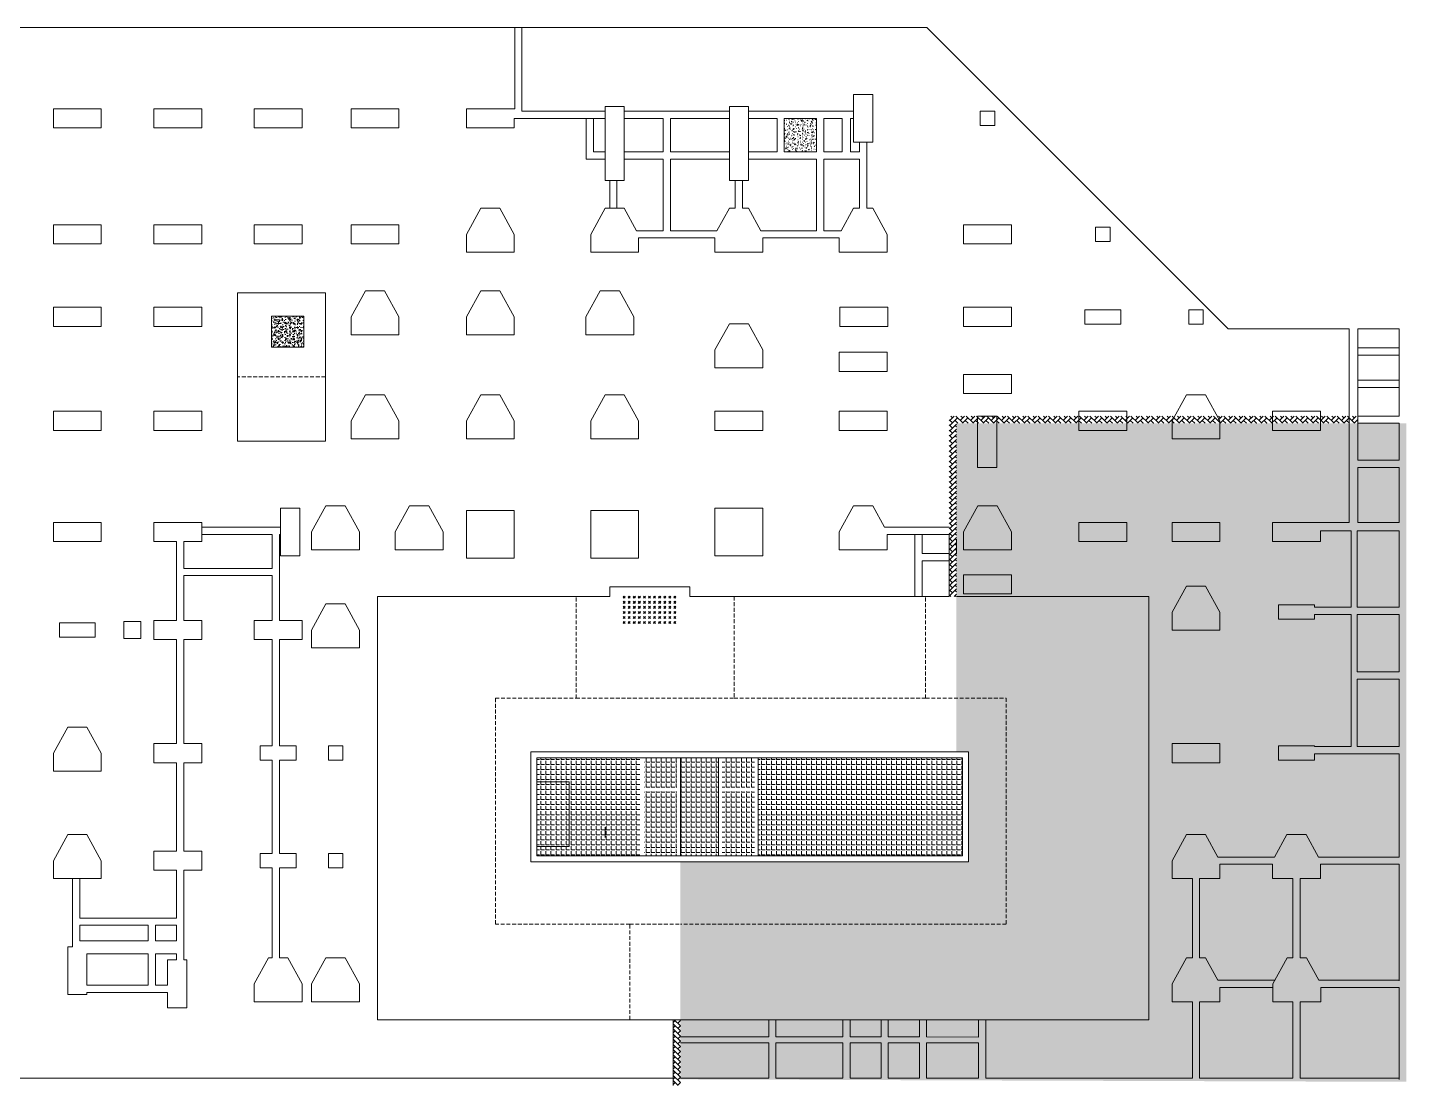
# Model space of a CAD drawing. Header units: millimetres. Extents: x 399 to 217001, y 400 to 89532.
# Drawn here: x 101634 to 217001, y 400 to 88900 of the extents above; entities that cross this region are included whole.
import ezdxf

# ---------------------------------------------------------------- set-up
doc = ezdxf.new("R2010")
doc.units = ezdxf.units.MM
doc.linetypes.add('HIDDEN2', pattern=[4.7625, 3.175, -1.5875])
doc.layers.get('0').update_dxf_attribs({"lineweight": 20})
doc.layers.get('Defpoints').update_dxf_attribs({"color": 151, "lineweight": 9})
for name, color, linetype, lineweight in [('NDC_S_ HATCH HIDE', 251, 'Continuous', 9), ('NDC_S_FOUNDATION', 6, 'Continuous', 35), ('NDC_S_HATCH MATERIAL', 8, 'Continuous', 13), ('NDC_S_SLAB', 2, 'Continuous', 20), ('NDC_S_THIN LINE', 8, 'Continuous', 9)]:
    doc.layers.add(name, color=color, linetype=linetype, lineweight=lineweight)
pattern_1 = [(0, (0, 0), (0, 419.1), [304.8, -114.3]), (90, (0, 0), (-419.1, 3e-14), [304.8, -114.3])]
pattern_2 = [(0, (-2e-09, 269263.07), (0, 419.1), [304.8, -114.3]), (90, (-2e-09, 269263.07), (-419.1, 3e-14), [304.8, -114.3])]

msp = doc.modelspace()

# ---------------------------------------------------------------- hatches: boundary and pattern name
at = {"layer": 'NDC_S_ HATCH HIDE', "ltscale": 100}
h = msp.add_hatch(dxfattribs=at)
h.set_pattern_fill('CROSS', color=251, scale=50)
h.paths.add_polyline_path([(122050, 62150), (124750, 62150), (124750, 64750), (122050, 64750)])
h = msp.add_hatch(dxfattribs=at)
h.set_pattern_fill('CROSS', color=251, scale=100)
h.paths.add_polyline_path([(217000, 55800), (179350, 55800), (179350, 46900), (179350, 46900), (179350, 46300), (179350, 46300), (179350, 38950), (179350, 28300), (180350, 28300), (180350, 19100), (172800, 19100), (156260, 19100), (156250, 900), (217000, 700), (217000, 28300), (217000, 28300)])
h = msp.add_hatch(dxfattribs=at)
h.set_pattern_fill('GOST_GLASS', color=251, scale=50)
h.paths.add_polyline_path([(151350, 38850), (156050, 38850), (156050, 41550), (151350, 41550)])
at = {"layer": 'NDC_S_HATCH MATERIAL', "ltscale": 100}
h = msp.add_hatch(dxfattribs=at)
h.set_pattern_fill('AR-CONC', color=256, scale=3)
h.set_pattern_definition([(50, (42900, 16550), (546.554, -47.8173), [57.15, -628.65]), (355, (42900, 16550), (-105.7303, 573.1705), [45.72, -502.9218]), (100.45144, (42945.55, 16546), (440.8237, 525.3533), [48.57, -534.2707]), (46.1842, (42900, 16702.4), (813.237, -126.127), [85.725, -942.975]), (96.63556, (42967.8, 16691.9), (712.2124, 742.2784), [72.855, -801.407]), (351.18415, (42900, 16702.4), (712.2124, 742.2784), [68.58, -754.379]), (21, (42976.2, 16664.3), (454.8432, -306.7956), [57.15, -628.65]), (326, (42976.2, 16664.3), (185.406, 552.564), [45.72, -502.92]), (71.45144, (43014.1, 16638.73), (640.2493, 245.7683), [48.57, -534.2698]), (37.5, (42900, 16550), (9.2658, 253.66512), [0, -496.824, 0, -510.54, 0, -504.825]), (7.5, (42900, 16550), (200.459, 300.5417), [0, -291.084, 0, -485.394, 0, -192.405]), (327.5, (42730.07, 16550), (406.7718, -17.18623), [0, -190.5, 0, -594.36, 0, -788.67]), (317.5, (42653.87, 16550), (444.3875, 76.2795), [0, -247.65, 0, -394.716, 0, -560.07])])
h.paths.add_polyline_path([(164950, 78500), (167650, 78500), (167650, 81300), (164950, 81300)])
h = msp.add_hatch(dxfattribs=at)
h.set_pattern_fill('AR-CONC', color=256, scale=3)
h.paths.add_polyline_path([(122050, 62150), (124750, 62150), (124750, 64750), (122050, 64750)])
h = msp.add_hatch(dxfattribs=at)
h.set_pattern_fill('ANGLE', color=256, scale=60)
h.set_pattern_definition(pattern_1)
h.paths.add_polyline_path([(152950, 19600), (152950, 27800), (144250, 27800), (144250, 19600)])
h = msp.add_hatch(dxfattribs=at)
h.set_pattern_fill('ANGLE', color=256, scale=60)
h.set_pattern_definition(pattern_2)
h.paths.add_polyline_path([(159450, 27800), (156250, 27800), (156250, 19600), (159450, 19600)])
h.paths.add_polyline_path([(155950, 25000), (153250, 25000), (153250, 19600), (155950, 19600)])
h.paths.add_polyline_path([(162450, 25000), (159750, 25000), (159750, 19600), (162450, 19600)])
h = msp.add_hatch(dxfattribs=at)
h.set_pattern_fill('ANGLE', color=256, scale=60)
h.set_pattern_definition(pattern_2)
h.paths.add_polyline_path([(155950, 27800), (155150, 27800), (154050, 27800), (153250, 27800), (153250, 25300), (155950, 25300)])
h = msp.add_hatch(dxfattribs=at)
h.set_pattern_fill('ANGLE', color=256, scale=60)
h.set_pattern_definition(pattern_2)
h.paths.add_polyline_path([(162450, 27800), (159750, 27800), (159750, 25300), (162450, 25300)])
h = msp.add_hatch(dxfattribs=at)
h.set_pattern_fill('ANGLE', color=256, scale=60)
h.set_pattern_definition(pattern_1)
h.paths.add_polyline_path([(162750, 19600), (179850, 19600), (179850, 27800), (162750, 27800)])
at = {"layer": 'NDC_S_THIN LINE', "ltscale": 100}
h = msp.add_hatch(dxfattribs=at)
h.set_pattern_fill('AR-HBONE', color=251, scale=3)
h.set_pattern_definition([(45, (-129833.46, 0), (0, 431.0523), [914.4, -304.8]), (135, (-129617.93, 215.53), (4e-14, 431.0523), [914.4, -304.8])])
h.paths.add_polyline_path([(179350, 55800), (212925, 55800), (212925, 56400), (178750, 56400), (178750, 46850), (178749, 46850), (178750, 41300), (179350, 41300), (179350, 47608)])
h = msp.add_hatch(dxfattribs=at)
h.set_pattern_fill('AR-HBONE', color=251, scale=3)
edge = h.paths.add_edge_path()
edge.add_arc((156199, 1924), 3976, 89.12674, 90.87326)
edge.add_line((156139, 5900), (155660, 5900))
edge.add_line((155660, 5900), (155660, 900))
edge.add_line((155660, 900), (155660, 400))
edge.add_line((155660, 400), (156260, 400))
edge.add_line((156260, 400), (156260, 5900))

# ---------------------------------------------------------------- linework, layer by layer
at = {"ltscale": 100}
for p, q in [((143000, 88900), (143000, 81900)), ((170750, 79300), (170750, 83300)), ((170750, 83300), (172350, 83300)), ((172350, 83300), (172350, 79300)), ((149950, 81300), (142350, 81300)), ((143000, 81900), (149950, 81900)), ((148375, 81300), (148375, 77900)), ((148975, 81300), (148975, 78500)), ((151557, 81900), (160350, 81900)), ((154825, 81300), (151557, 81300)), ((154825, 81300), (154825, 78500)), ((160350, 81300), (155425, 81300)), ((155425, 81300), (155425, 78500)), ((161950, 81900), (170750, 81900)), ((161950, 81300), (164350, 81300)), ((164350, 78500), (164350, 81300)), ((164950, 78500), (164950, 81300)), ((164950, 81300), (167650, 81300)), ((167650, 78500), (167650, 81300)), ((168250, 78500), (168250, 81300)), ((169800, 81300), (168250, 81300)), ((170500, 78500), (170500, 81300)), ((170750, 81300), (170500, 81300)), ((169800, 80500), (169800, 78500)), ((149950, 78500), (148975, 78500)), ((151550, 78500), (154825, 78500)), ((160350, 78500), (155425, 78500)), ((164350, 78500), (161950, 78500)), ((167650, 78500), (164950, 78500)), ((168250, 78500), (169800, 78500)), ((170500, 78500), (171250, 78500)), ((172350, 79300), (170750, 79300)), ((171250, 79300), (171250, 78500)), ((171850, 79300), (171850, 73780)), ((149950, 77900), (148375, 77900)), ((151550, 77900), (154825, 77900)), ((154825, 77900), (154825, 71900)), ((160350, 77900), (155425, 77900)), ((167650, 77900), (161950, 77900)), ((167650, 77900), (167650, 71900)), ((168250, 77900), (171250, 77900)), ((168250, 77900), (168250, 71900)), ((171250, 77900), (171250, 73780)), ((150350, 76100), (150350, 73780)), ((150950, 76100), (150950, 73780)), ((160850, 76100), (160850, 73780)), ((161450, 76100), (161450, 73780)), ((149950, 73780), (148750, 71600)), ((151550, 73780), (149950, 73780)), ((152585, 71900), (151550, 73780)), ((148750, 71600), (148750, 70100)), ((154825, 71900), (152585, 71900)), ((148750, 70100), (152750, 70100)), ((119200, 66700), (126550, 66700)), ((119200, 54300), (119200, 66700)), ((126550, 54300), (126550, 66700)), ((212925, 55800), (212925, 63700)), ((216400, 63700), (212925, 63700)), ((216400, 56402), (216400, 63700)), ((216400, 62100), (212925, 62100)), ((216400, 61500), (212925, 61500)), ((216400, 59400), (212925, 59400)), ((216400, 58800), (212925, 58800)), ((112200, 55200), (112200, 56800)), ((112200, 56800), (116200, 56800)), ((116200, 56800), (116200, 55200)), ((212925, 56402), (216400, 56402)), ((212925, 52700), (212925, 55800)), ((212925, 55800), (216400, 55800)), ((216400, 52700), (216400, 55800)), ((116200, 55200), (112200, 55200)), ((126550, 54300), (119200, 54300)), ((216400, 52700), (212925, 52700)), ((212925, 47500), (212925, 52100)), ((216400, 52100), (212925, 52100)), ((216400, 47500), (216400, 52100)), ((124400, 48700), (122800, 48700)), ((122800, 48700), (122800, 47200)), ((124400, 44700), (124400, 48700)), ((126600, 48880), (125400, 46700)), ((128200, 48880), (126600, 48880)), ((129400, 46700), (128200, 48880)), ((133600, 48880), (132400, 46700)), ((135200, 48880), (133600, 48880)), ((136400, 46700), (135200, 48880)), ((170750, 48880), (169550, 46700)), ((172350, 48880), (170750, 48880)), ((173330, 47100), (172350, 48880)), ((181150, 48880), (179950, 46700)), ((182750, 48880), (181150, 48880)), ((183950, 46700), (182750, 48880)), ((103800, 47500), (107800, 47500)), ((103800, 45900), (103800, 47500)), ((107800, 47500), (107800, 45900)), ((112200, 45900), (112200, 47500)), ((112200, 47500), (116200, 47500)), ((116200, 47500), (116200, 45900)), ((189600, 47500), (193600, 47500)), ((189600, 45900), (189600, 47500)), ((193600, 47500), (193600, 45900)), ((197400, 45900), (197400, 47500)), ((197400, 47500), (201400, 47500)), ((201400, 47500), (201400, 45900)), ((205800, 45900), (205800, 47500)), ((209800, 47500), (209800, 47500)), ((216400, 47500), (212925, 47500)), ((116200, 47100), (122800, 47100)), ((116200, 46500), (122100, 46500)), ((122100, 46500), (122100, 43650)), ((122700, 39300), (122700, 46500)), ((122700, 46500), (122800, 46500)), ((122800, 47200), (122800, 44700)), ((125400, 46700), (125400, 45200)), ((129400, 45200), (129400, 46700)), ((132400, 46700), (132400, 45200)), ((136400, 45200), (136400, 46700)), ((169550, 46700), (169550, 45200)), ((178750, 47100), (173330, 47100)), ((175875, 46500), (175875, 41300)), ((176475, 46500), (176475, 44900)), ((179950, 46700), (179950, 45200)), ((183950, 45200), (183950, 46700)), ((209800, 45900), (209800, 46800)), ((212375, 46800), (209800, 46800)), ((212375, 40400), (212375, 46800)), ((212875, 40400), (212875, 46800)), ((216400, 46800), (212875, 46800)), ((212895, 46800), (212875, 46800)), ((216400, 40400), (216400, 46800)), ((107800, 45900), (103800, 45900)), ((114100, 45900), (112200, 45900)), ((114100, 45900), (114100, 39300)), ((116200, 45900), (114700, 45900)), ((114700, 45900), (114700, 43650)), ((125400, 45200), (129400, 45200)), ((132400, 45200), (136400, 45200)), ((169550, 45200), (173550, 45200)), ((179350, 46100), (179350, 44850)), ((179950, 45200), (183950, 45200)), ((193600, 45900), (189600, 45900)), ((201400, 45900), (197400, 45900)), ((209800, 45900), (205800, 45900)), ((122800, 44700), (124400, 44700)), ((176475, 44900), (178750, 44900)), ((176475, 44300), (178750, 44300)), ((176475, 44300), (176475, 41300)), ((122100, 43650), (114700, 43650)), ((122100, 43050), (114700, 43050)), ((179350, 41300), (195450, 41300)), ((195450, 41300), (195450, 5900)), ((216400, 40400), (212875, 40400)), ((212375, 38900), (212375, 39800)), ((212875, 35000), (212875, 39800)), ((216400, 39800), (212875, 39800)), ((216400, 35000), (216400, 39800)), ((122700, 37700), (122700, 28800)), ((216400, 35000), (212875, 35000)), ((212875, 28750), (212875, 34400)), ((216400, 34400), (212875, 34400)), ((216400, 28750), (216400, 34400)), ((154050, 27800), (155150, 27800)), ((161250, 27800), (162050, 27800)), ((216400, 28150), (209300, 28150)), ((216400, 28750), (212875, 28750)), ((216400, 28150), (216400, 19500)), ((114700, 27400), (114700, 20000)), ((122700, 27600), (122700, 19800)), ((207000, 21380), (205965, 19500)), ((208600, 21380), (207000, 21380)), ((209635, 19500), (208600, 21380)), ((114700, 20000), (116200, 20000)), ((116200, 20000), (116200, 18400)), ((122700, 18600), (122700, 11080)), ((216400, 19500), (209635, 19500)), ((209800, 18900), (216400, 18900)), ((216400, 9150), (216400, 18900)), ((105400, 12000), (105400, 17700)), ((106000, 14400), (106000, 17700)), ((114100, 18400), (114100, 14400)), ((116200, 18400), (114700, 18400)), ((114700, 18400), (114700, 10900)), ((199100, 17700), (199100, 11080)), ((199700, 17700), (199700, 11080)), ((205800, 17700), (207500, 17700)), ((207500, 17700), (207500, 11080)), ((106000, 14400), (114100, 14400)), ((106000, 12500), (106000, 13800)), ((111725, 13800), (106000, 13800)), ((111725, 13800), (111725, 12500)), ((114100, 13800), (112325, 13800)), ((112325, 13800), (112325, 12500)), ((114100, 13800), (114100, 12500)), ((105000, 8000), (105000, 12000)), ((105400, 12000), (105000, 12000)), ((111725, 12500), (106000, 12500)), ((114100, 12500), (112325, 12500)), ((106600, 11400), (106600, 8775)), ((111725, 11400), (106600, 11400)), ((111725, 11400), (111725, 8775)), ((114100, 11400), (112325, 11400)), ((112325, 11400), (112325, 8775)), ((114100, 11400), (114100, 10900)), ((207030, 11080), (205830, 8900)), ((207500, 11080), (207030, 11080)), ((106600, 8775), (111725, 8775)), ((113350, 8175), (106600, 8175)), ((106600, 8175), (106600, 8000)), ((112325, 8775), (113350, 8775)), ((113350, 8775), (113350, 9050)), ((113350, 6900), (113350, 8175)), ((205830, 8600), (201400, 8600)), ((205830, 8900), (205830, 7400)), ((216400, 900), (216400, 8600)), ((106600, 8000), (105000, 8000)), ((199100, 7400), (199100, 1000)), ((199700, 1000), (199700, 7400)), ((205830, 7400), (207500, 7400)), ((207500, 7400), (207500, 1000)), ((195450, 5900), (155667, 5900)), ((163650, 4456), (163650, 5900)), ((164250, 4456), (164250, 5900)), ((169850, 4454), (169850, 5900)), ((170450, 4454), (170450, 5900)), ((173050, 4453), (173050, 5900)), ((173650, 4453), (173650, 5900)), ((176250, 4452), (176250, 5900)), ((176850, 4452), (176850, 5900)), ((181200, 4450), (181200, 5900)), ((181800, 1000), (181800, 5900)), ((156252, 4459), (163650, 4456)), ((163650, 3956), (156252, 3959)), ((163650, 1000), (163650, 3956)), ((164250, 4456), (169850, 4454)), ((164250, 1000), (164250, 3956)), ((169850, 3954), (164250, 3956)), ((169850, 1000), (169850, 3954)), ((170450, 4454), (173050, 4453)), ((170450, 1000), (170450, 3954)), ((173050, 3953), (170450, 3954)), ((173050, 1000), (173050, 3953)), ((173650, 4453), (176250, 4452)), ((173650, 1000), (173650, 3953)), ((176250, 3952), (173650, 3953)), ((176250, 1000), (176250, 3952)), ((176850, 4452), (181200, 4450)), ((176850, 1000), (176850, 3952)), ((181200, 3950), (176850, 3952)), ((181200, 1000), (181200, 3950)), ((155660, 1000), (93600, 1000)), ((163650, 1000), (156250, 1000)), ((169850, 1000), (164250, 1000)), ((173050, 1000), (170450, 1000)), ((176250, 1000), (173650, 1000)), ((181200, 1000), (176850, 1000)), ((199100, 1000), (181800, 1000)), ((207500, 1000), (199700, 1000))]:
    msp.add_line(p, q, dxfattribs=at)
for points in [[(97800, 79800), (99400, 79800), (99400, 81300), (98200, 83480), (97800, 83480), (97800, 88900), (176883, 88900), (202084, 63700), (212200, 63700), (212200, 47500), (205800, 47500)], [(142350, 81300), (142350, 80500), (138350, 80500), (138350, 82100), (142400, 82100), (142400, 88900)], [(103800, 82100), (107800, 82100), (107800, 80500), (103800, 80500), (103800, 82100)], [(128700, 81200), (128700, 82100), (132700, 82100), (132700, 80500), (128700, 80500), (128700, 81200)], [(160850, 73780), (160350, 73780), (159315, 71900), (155425, 71900), (155425, 77900)], [(152750, 70100), (152750, 71300), (159150, 71300), (159150, 70100), (163150, 70100), (163150, 71300), (169550, 71300), (169550, 70100), (173550, 70100), (173550, 71600), (172350, 73780), (171850, 73780)], [(167650, 71900), (162985, 71900), (161950, 73780), (161450, 73780)], [(171250, 73780), (170750, 73780), (169715, 71900), (168250, 71900)], [(181550, 58281), (179950, 58281), (179950, 59881), (183950, 59881), (183950, 58281), (181550, 58281)], [(173550, 45200), (173550, 46500), (178750, 46500), (178750, 41300), (157050, 41300), (157050, 42100), (150350, 42100), (150350, 41300), (130900, 41300), (130900, 5900), (155660, 5900), (155660, 900)], [(114700, 43050), (114700, 39300), (116200, 39300), (116200, 37700), (114700, 37700), (114700, 29000)], [(122100, 43050), (122100, 39300), (120600, 39300), (120600, 37700), (122100, 37700), (122100, 28800), (121100, 28800), (121100, 27600), (122100, 27600), (122100, 19800), (121100, 19800), (121100, 18600), (122100, 18600), (122100, 11080), (121800, 11080), (120600, 8900), (120600, 7400), (124600, 7400), (124600, 8900), (123400, 11080), (122700, 11080)], [(212375, 39800), (209300, 39800), (209300, 39399), (206300, 39399), (206300, 40599), (209300, 40599), (209300, 40400), (212375, 40400)], [(114100, 37700), (112200, 37700), (112200, 39300), (114100, 39300)], [(122700, 39300), (124600, 39300), (124600, 37700), (122700, 37700)], [(209300, 28150), (209300, 27599), (206300, 27599), (206300, 28799), (209300, 28799), (209300, 28750), (212375, 28750), (212375, 38300), (212375, 38900)], [(114100, 20000), (114100, 27400), (112200, 27400), (112200, 29000), (114100, 29000), (114100, 37700)], [(114700, 29000), (116200, 29000), (116200, 27400), (114700, 27400)], [(122700, 28800), (124100, 28800), (124100, 27600), (122700, 27600)], [(205965, 19500), (201235, 19500), (200200, 21380), (198600, 21380), (197400, 19200), (197400, 17700), (199100, 17700)], [(114100, 18400), (112200, 18400), (112200, 20000), (114100, 20000)], [(122700, 19800), (124100, 19800), (124100, 18600), (122700, 18600)], [(199700, 17700), (201400, 17700), (201400, 18900), (205800, 18900), (205800, 17700)], [(216400, 18900), (216400, 9200), (209665, 9200), (208630, 11080), (208100, 11080), (208100, 17700), (209800, 17700), (209800, 18900)], [(113350, 9050), (113350, 10900), (114100, 10900)], [(114700, 10900), (114950, 10900), (114950, 6900), (113350, 6900)], [(199100, 11080), (198600, 11080), (197400, 8900), (197400, 7400), (199100, 7400)], [(205995, 9200), (201235, 9200), (200200, 11080), (199700, 11080)], [(199700, 7400), (201400, 7400), (201400, 8600)]]:
    msp.add_lwpolyline(points, dxfattribs=at)
for points in [[(116200, 82100), (116200, 80500), (112200, 80500), (112200, 82100)], [(124600, 82100), (124600, 80500), (120600, 80500), (120600, 82100)], [(149950, 76100), (149950, 82300), (151550, 82300), (151550, 76100)], [(160350, 76100), (160350, 82300), (161950, 82300), (161950, 76100)], [(181350, 81900), (182550, 81900), (182550, 80700), (181350, 80700)], [(138350, 70100), (142350, 70100), (142350, 71600), (141150, 73780), (139550, 73780), (138350, 71600)], [(103800, 72400), (107800, 72400), (107800, 70800), (103800, 70800)], [(112200, 72400), (116200, 72400), (116200, 70800), (112200, 70800)], [(120600, 72400), (124600, 72400), (124600, 70800), (120600, 70800)], [(128700, 72400), (132700, 72400), (132700, 70800), (128700, 70800)], [(179950, 72400), (183950, 72400), (183950, 70800), (179950, 70800)], [(191000, 72200), (192200, 72200), (192200, 71000), (191000, 71000)], [(128700, 63200), (132700, 63200), (132700, 64700), (131500, 66880), (129900, 66880), (128700, 64700)], [(138350, 63200), (142350, 63200), (142350, 64700), (141150, 66880), (139550, 66880), (138350, 64700)], [(148350, 63200), (152350, 63200), (152350, 64700), (151150, 66880), (149550, 66880), (148350, 64700)], [(103800, 65500), (107800, 65500), (107800, 63900), (103800, 63900)], [(112200, 65500), (116200, 65500), (116200, 63900), (112200, 63900)], [(169600, 65500), (173600, 65500), (173600, 63900), (169600, 63900)], [(179950, 65500), (183950, 65500), (183950, 63900), (179950, 63900)], [(190100, 65300), (193100, 65300), (193100, 64100), (190100, 64100)], [(198800, 65300), (200000, 65300), (200000, 64100), (198800, 64100)], [(159150, 60446), (163150, 60446), (163150, 61945), (161950, 64125), (160350, 64125), (159150, 61945)], [(169550, 61733), (173550, 61733), (173550, 60133), (169550, 60133)], [(128700, 54500), (132700, 54500), (132700, 56000), (131500, 58180), (129900, 58180), (128700, 56000)], [(138350, 54500), (142350, 54500), (142350, 56000), (141150, 58180), (139550, 58180), (138350, 56000)], [(148750, 54500), (152750, 54500), (152750, 56000), (151550, 58180), (149950, 58180), (148750, 56000)], [(197400, 54500), (201400, 54500), (201400, 56000), (200200, 58180), (198600, 58180), (197400, 56000)], [(103800, 56800), (107800, 56800), (107800, 55200), (103800, 55200)], [(159150, 56800), (163150, 56800), (163150, 55200), (159150, 55200)], [(169550, 56800), (173550, 56800), (173550, 55200), (169550, 55200)], [(189600, 56800), (193600, 56800), (193600, 55200), (189600, 55200)], [(205800, 56800), (209800, 56800), (209800, 55200), (205800, 55200)], [(181122, 52100), (181122, 56400), (182722, 56400), (182722, 52100)], [(138350, 48500), (142350, 48500), (142350, 44500), (138350, 44500)], [(148750, 48500), (152750, 48500), (152750, 44500), (148750, 44500)], [(159150, 48700), (163150, 48700), (163150, 44700), (159150, 44700)], [(179950, 43113), (183950, 43113), (183950, 41513), (179950, 41513)], [(197400, 38500), (201400, 38500), (201400, 40000), (200200, 42180), (198600, 42180), (197400, 40000)], [(125400, 37000), (129400, 37000), (129400, 38500), (128200, 40680), (126600, 40680), (125400, 38500)], [(104300, 39100), (107300, 39100), (107300, 37900), (104300, 37900)], [(109700, 39200), (111100, 39200), (111100, 37800), (109700, 37800)], [(103800, 26700), (107800, 26700), (107800, 28200), (106600, 30380), (105000, 30380), (103800, 28200)], [(197400, 29000), (201400, 29000), (201400, 27400), (197400, 27400)], [(126800, 28800), (128000, 28800), (128000, 27600), (126800, 27600)], [(103800, 17700), (107800, 17700), (107800, 19200), (106600, 21380), (105000, 21380), (103800, 19200)], [(126800, 19800), (128000, 19800), (128000, 18600), (126800, 18600)], [(125400, 7400), (129400, 7400), (129400, 8900), (128200, 11080), (126600, 11080), (125400, 8900)], [(208100, 1000), (208100, 7400), (209830, 7400), (209830, 8600), (216400, 8600), (216400, 1000)]]:
    msp.add_lwpolyline(points, close=True, dxfattribs=at)
at = {"layer": 'Defpoints', "ltscale": 100}
for points in [[(143750, 28300), (180350, 28300), (180350, 19100), (143750, 19100)], [(159450, 27800), (156250, 27800), (156250, 19600), (159450, 19600)], [(162750, 19600), (179850, 19600), (179850, 27800), (162750, 27800)]]:
    msp.add_lwpolyline(points, close=True, dxfattribs=at)
at = {"layer": 'NDC_S_FOUNDATION', "ltscale": 100, "const_width": 0.5}
msp.add_lwpolyline([(217000, 55800), (179350, 55800), (179350, 47100), (179350, 47100), (179350, 46300), (179350, 46300), (179350, 38950), (179350, 38950), (179350, 28300), (180350, 28300), (180350, 28100), (180350, 28100), (180350, 19100), (156260, 19100), (156250, 400), (217000, 400), (217000, 28300), (217000, 28300)], close=True, dxfattribs=at)
at = {"layer": 'NDC_S_HATCH MATERIAL', "ltscale": 100}
msp.add_line((149950, 22000), (149950, 21150), dxfattribs=at)
for points in [[(168250, 81300), (169800, 81300), (169800, 78500), (168250, 78500)], [(122050, 64750), (124750, 64750), (124750, 62150), (122050, 62150)], [(146950, 20400), (146950, 25800), (144250, 25800), (144250, 20400)]]:
    msp.add_lwpolyline(points, close=True, dxfattribs=at)
at = {"layer": 'NDC_S_SLAB', "ltscale": 100}
msp.add_lwpolyline([(144250, 19600), (179850, 19600), (179850, 27797), (144250, 27797)], close=True, dxfattribs=at)
at = {"layer": 'NDC_S_THIN LINE', "linetype": 'HIDDEN2', "ltscale": 100}
for p, q in [((126550, 59675), (119200, 59675)), ((147525, 32800), (160750, 32800)), ((160750, 32800), (176775, 32800)), ((152025, 13900), (156257, 13900))]:
    msp.add_line(p, q, dxfattribs=at)
at = {"layer": 'NDC_S_THIN LINE', "ltscale": 100}
for p, q in [((155667, 5900), (156260, 5900)), ((155660, 1000), (155660, 400))]:
    msp.add_line(p, q, dxfattribs=at)
at = {"layer": 'NDC_S_THIN LINE', "ltscale": 100, "const_width": 0.5}
msp.add_lwpolyline([(212925, 55800), (212925, 56400), (178750, 56400), (178750, 46850), (178750, 46850), (178750, 41300), (179350, 41300), (179350, 47608), (179350, 47608), (179350, 55800)], close=True, dxfattribs=at)
at = {"layer": 'NDC_S_THIN LINE', "linetype": 'HIDDEN2', "ltscale": 100}
for points in [[(152025, 5900), (152025, 13900), (140775, 13900), (140775, 32800), (147525, 32800), (147525, 41300)], [(160750, 41300), (160750, 32800), (176775, 32800), (176775, 41300)], [(176775, 32800), (183525, 32800), (183525, 13900), (156257, 13900)]]:
    msp.add_lwpolyline(points, dxfattribs=at)

doc.saveas('drawing.dxf')
